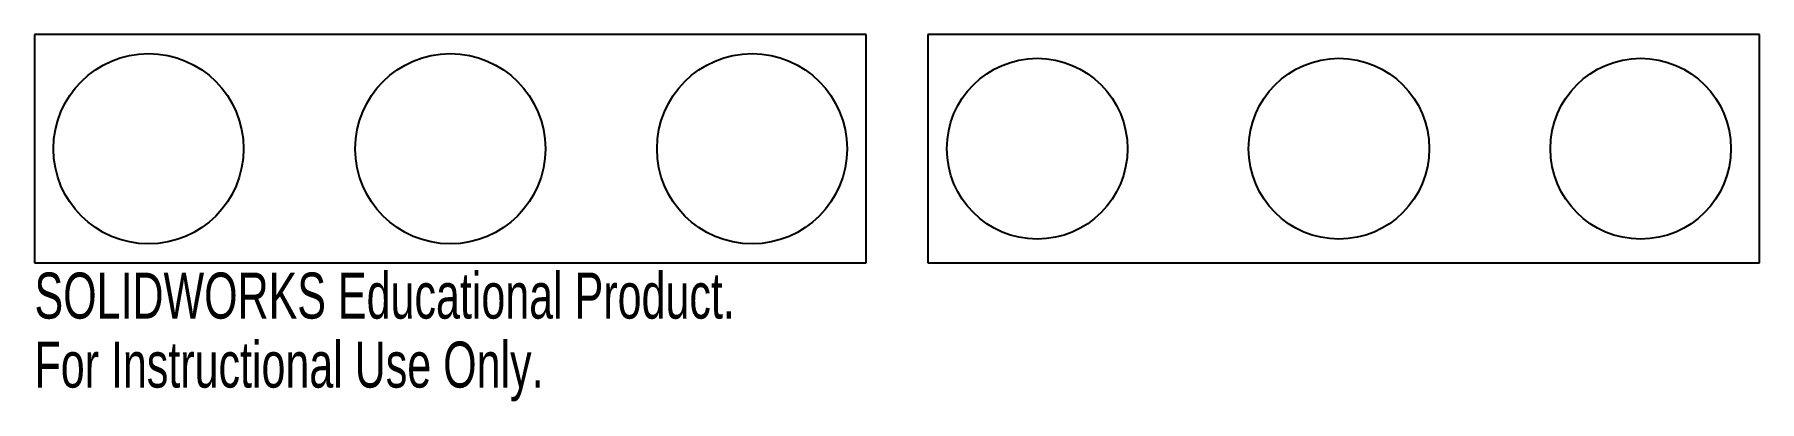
# Model space of a CAD drawing. Header units: millimetres. Extents: x -12 to 170, y -27 to 12.
import ezdxf

# ---------------------------------------------------------------- set-up
doc = ezdxf.new("R2010")
doc.units = ezdxf.units.MM
doc.styles.add('SLDTEXTSTYLE0', font='TXT', dxfattribs={"width": 0.7})

msp = doc.modelspace()

# ---------------------------------------------------------------- linework, layer by layer
at = {"color": 7, "linetype": 'Continuous', "lineweight": 25}
for p, q in [((75.5, 12), (-12, 12)), ((-12, 12), (-12, -12)), ((75.5, -12), (75.5, 12)), ((169.5, 12), (82, 12)), ((82, 12), (82, -12)), ((169.5, -12), (169.5, 12)), ((-12, -12), (75.5, -12)), ((82, -12), (169.5, -12))]:
    msp.add_line(p, q, dxfattribs=at)
for centre, radius in [((0, 0), 10), ((31.75, 0), 10), ((63.5, 0), 10), ((93.5, 0), 9.5), ((125.25, 0), 9.5), ((157, 0), 9.5)]:
    msp.add_circle(centre, radius, dxfattribs=at)

# ---------------------------------------------------------------- texts
at = {"color": 7, "linetype": 'Continuous', "char_height": 4.8336, "attachment_point": 1, "style": 'SLDTEXTSTYLE0'}
for s, insert in [('SOLIDWORKS Educational Product.', (-12, -13.02)), ('For Instructional Use Only.', (-12, -20.27))]:
    msp.add_mtext(s, dxfattribs=dict(at, insert=insert))

doc.saveas('drawing.dxf')
